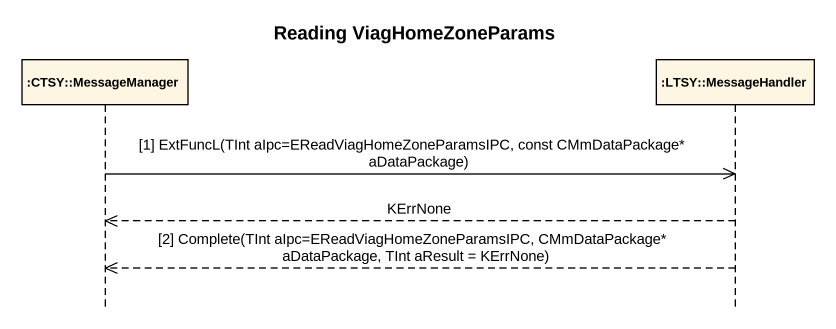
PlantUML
@startuml
title Reading ViagHomeZoneParams
hide footbox
participant ":CTSY::MessageManager" as CTSY_MessageManager
participant ":LTSY::MessageHandler" as LTSY_MessageHandler

CTSY_MessageManager ->> LTSY_MessageHandler : [1] ExtFuncL(TInt aIpc=EReadViagHomeZoneParamsIPC, const CMmDataPackage* aDataPackage)
LTSY_MessageHandler -->> CTSY_MessageManager : KErrNone
LTSY_MessageHandler -->> CTSY_MessageManager : [2] Complete(TInt aIpc=EReadViagHomeZoneParamsIPC, CMmDataPackage* aDataPackage, TInt aResult = KErrNone)
@enduml
